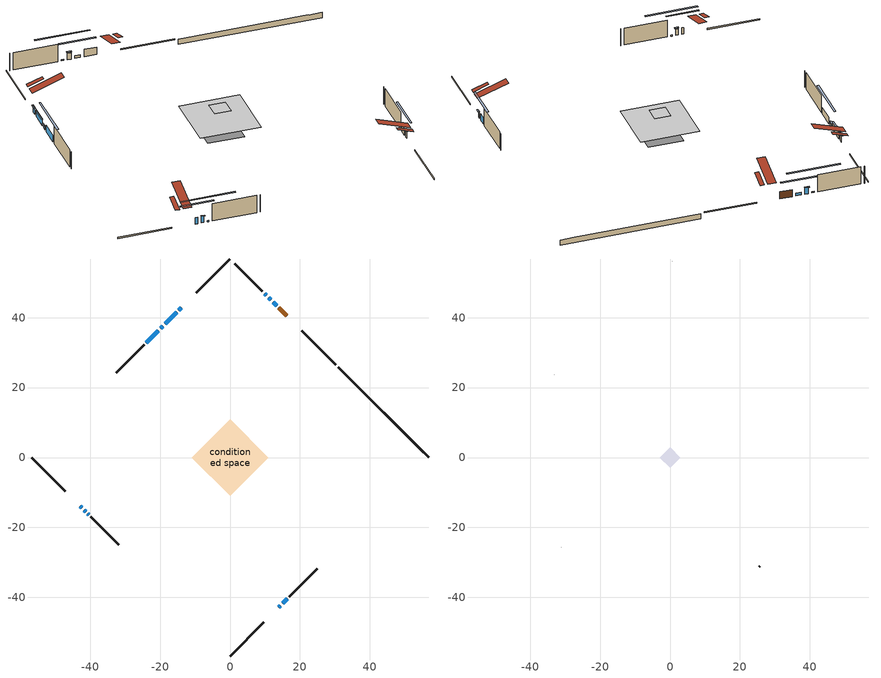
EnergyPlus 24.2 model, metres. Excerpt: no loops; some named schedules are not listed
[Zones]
conditioned space
 floor adiabatic (AdiabaticFloorConstruction): -10.9,0 0,10.9 10.9,0 0,-10.9 z2.74
 floor foundation (Slab1 construction): -6.47,0.15 -0.15,6.47 6.47,-0.15 0.15,-6.47 z-1.22
 wall outside (RimJoist1 construction): 0,-56.77 9.7,-47.07 / -56.77,0 -47.07,-9.7 / 0,56.77 -9.7,47.07 / 30.25,26.53 20.55,36.23 z0.3:0.6
 wall outside (AdiabaticWallConstruction 1): 16.29,40.49 14,42.78 z0.3:2.33
 wall outside (AdiabaticWallConstruction): 13.34,43.43 12.33,44.45 z0.3:1; -42.82,-13.96 -42.38,-14.39 / 11.67,45.1 11.03,45.75 / -13.96,42.82 -14.64,42.13 / -15.3,41.48 -18.53,38.24 / 13.96,-42.82 14.39,-42.38 / -41.73,-15.05 -41.3,-15.48 / -20.49,36.28 -23.9,32.88 / 15.05,-41.73 16.34,-40.43 z0.3:2.13; -19.19,37.59 -19.83,36.94 z0.3:1.22; 10.37,46.4 9.92,46.86 / -40.64,-16.13 -40.41,-16.36 z0.3:0.62
 wall outside (Wall1 construction): 17,-39.78 24.92,-31.85 / -39.76,-17.02 -31.83,-24.94 / -24.55,32.22 -32.48,24.3 / 9.26,47.51 1.34,55.44 z0.3:5.18
 wall foundation (FoundationWall1 construction): 30.9,25.87,-1.22 30.9,25.87,0.3 54.19,2.59,0.3 54.19,2.59,0.22 56.77,0,0.22 56.77,0,-1.22
 window (WindowConstruction): 13.34,43.43 12.33,44.44 z0.3:1
 window (WindowConstruction 3): -42.82,-13.96 -42.38,-14.39 z0.3:2.13
 window (WindowConstruction 4): 11.67,45.1 11.03,45.75 z0.3:2.13
 window (WindowConstruction 5): -13.96,42.82 -14.64,42.13 z0.3:2.13
 window (WindowConstruction 6): -15.3,41.48 -18.53,38.24 z0.3:2.13
 window (WindowConstruction 7): -19.19,37.59 -19.83,36.94 z0.3:1.21
 window (WindowConstruction 8): 13.96,-42.82 14.39,-42.38 z0.3:2.13
 window (WindowConstruction 9): -41.73,-15.05 -41.3,-15.48 z0.3:2.13
 window (WindowConstruction 10): 10.37,46.41 9.92,46.86 z0.3:0.61
 window (WindowConstruction 11): -40.64,-16.13 -40.41,-16.36 z0.3:0.61
 window (WindowConstruction 1): -20.49,36.28 -23.9,32.88 z0.3:2.13
 window (WindowConstruction 2): 15.05,-41.73 16.34,-40.43 z0.3:2.13
 door (Door): 16.29,40.49 14,42.78 z0.3:2.33
 ceiling adiabatic (AdiabaticFloorConstruction): 0,-10.9 10.9,0 0,10.9 -10.9,0 z2.74
 roof outside (Roof2 construction): 13.3,-43.47,5.18 7.51,-37.68,7.91 5.99,-39.21,7.91 11.78,-45,5.18; -43.47,-13.3,5.18 -37.68,-7.51,7.91 -39.21,-5.99,7.91 -45,-11.78,5.18; -13.3,43.47,5.18 -7.51,37.68,7.91 -5.99,39.21,7.91 -11.78,45,5.18; 16.95,39.83,5.18 11.16,34.04,7.91 12.68,32.51,7.91 18.47,38.3,5.18
attic - vented
 floor to conditioned space (Floor1 construction Reversed): -2.97,0 0,2.97 2.97,0 0,-2.97 z5.18
 wall outside (Wall4 construction): 25.58,-31.2 25.6,-31.17 / -31.17,-25.6 -31.15,-25.62 / -33.13,23.64 -33.16,23.62 / 0.68,56.1 0.66,56.12 z0.3:5.18
 roof outside (Roof1 construction): 11.12,-45.66,5.18 8.23,-42.76,6.54 7.46,-43.52,6.54 10.36,-46.42,5.18; -45.66,-11.12,5.18 -42.76,-8.23,6.54 -43.52,-7.46,6.54 -46.42,-10.36,5.18; -11.12,45.66,5.18 -8.23,42.76,6.54 -7.46,43.52,6.54 -10.36,46.42,5.18; 19.13,37.65,5.18 16.23,34.75,6.54 17,33.99,6.54 19.89,36.88,5.18
shading: 9.49,47.28 16.18,40.6 16.47,40.89 9.78,47.57 z5.01; -39.55,-17.23 -45.65,-11.12 -45.94,-11.41 -39.84,-17.52 z6.14; 10.88,45.89 11.82,44.96 12.11,45.25 11.18,46.18 z2.33; -14.78,41.99 -13.82,42.96 -14.11,43.25 -15.07,42.28 z2.33; -18.67,38.1 -15.15,41.62 -15.45,41.91 -18.96,38.39 z2.33; -19.98,36.8 -19.04,37.73 -19.34,38.02 -20.27,37.09 z1.42; 14.53,-42.24 13.82,-42.96 14.11,-43.25 14.82,-42.53 z2.33; -41.15,-15.62 -41.87,-14.9 -42.16,-15.2 -41.45,-15.91 z2.33; 5.14,51.63 15.14,41.63 15.43,41.92 5.43,51.92 z7.37; -35.64,-21.13 -45.41,-11.36 -45.7,-11.65 -35.93,-21.43 z7.37; -26.73,30.04 -17.65,39.12 -17.94,39.41 -27.02,30.33 z6.14; 19.18,-37.6 12.21,-44.56 12.5,-44.86 19.47,-37.89 z6.14
[Building]
Building 1: Terrain=Suburbs
[Site:Location]
Brandon AP_MB: Latitude {deg}=49.91; Longitude {deg}=-99.95; Time Zone {hr}=-6; Elevation {m}=409; Keep Site Location Information=Yes
[Site:GroundTemperature:Shallow]
-3.6548, -6.30175, -6.51373, -5.25761, -0.215017, 4.80409, 9.15538, 11.9118, 12.146, 9.9041, 5.66376, 0.798623
[Site:WaterMainsTemperature]
Calculation Method=Schedule; Temperature Schedule=mains temperature schedule
[Material] Roughness=Rough; Thermal Absorptance=0.9
Name | Thickness {m} | Conductivity {W/m-K} | Density {kg/m3} | Specific Heat {J/kg-K} | Solar Absorptance | Visible Absorptance
asphalt or fiberglass shingles | 0.00635 | 0.162714 | 1121.4 | 1465.45 | 0.84 | 0.84
ceiling loosefill ins | 0.338667 | 0.0480833 | 16.02 | 1046.75 | 0.7 | 0.7
ceiling stud and cavity | 0.1397 | 0.105082 | 65.682 | 1177.47 | 0.7 | 0.7
concrete 4.0 in. | 0.1016 | 1.803125 | 2242.8 | 837.4 | 0.7 | 0.7
concrete 8.0 in. | 0.2032 | 1.803125 | 2242.8 | 837.4 | 0.7 | 0.7
door material | 0.04445 | 0.053851 | 512.64 | 1214.23 | 0.7 | 0.7
exterior vertical ins | 0.099569 | 0.029427 | 32.04 | 1214.23 | 0.7 | 0.7
floor covering | 0.0127 | 0.0433444 | 54.468 | 1339.84 | 0.6 | 0.6
floor rigid ins; wall rigid ins 1 | 0.512978 | 0.029427 | 32.04 | 1214.23 | 0.7 | 0.7
floor stud and cavity | 0.1397 | 1.75129 | 37.0049 | 1207.88 | 0.7 | 0.7
furniture material conditioned space 1 | 0.1524 | 0.115458 | 640.8 | 1214.23 | 0.6 | 0.6
gypsum board | 0.0127 | 0.160291 | 801 | 837.4 | 0.6 | 0.6
gypsum board 1 | 0.0127 | 0.160291 | 801 | 837.4 | 0.7 | 0.7
osb sheathing 0.5 in. | 0.0127 | 0.115458 | 512.64 | 1214.23 | 0.7 | 0.7
osb sheathing 0.75 in. | 0.01905 | 0.115458 | 512.64 | 1214.23 | 0.7 | 0.7
osb sheathing 2.0 in. | 0.0508 | 0.115458 | 512.64 | 1214.23 | 0.7 | 0.7
rim joist rigid ins | 0.051816 | 0.029427 | 32.04 | 1214.23 | 0.7 | 0.7
rim joist stud and cavity | 0.0508 | 0.0282406 | 125.044 | 1163.47 | 0.6 | 0.6
roof rigid ins; wall rigid ins | 0.103632 | 0.029427 | 32.04 | 1214.23 | 0.7 | 0.7
roof stud and cavity | 0.2032 | 0.0404375 | 78.34581 | 1123.46 | 0.7 | 0.7
wall stud and cavity | 0.1397 | 0.483795 | 139.0536 | 1170.24 | 0.7 | 0.7
wall stud and cavity 1 | 0.0889 | 6.1454 | 50.32683 | 1063.81 | 0.6 | 0.6
wall stud and cavity 2 | 0.0889 | 0.380278 | 52.3479 | 1209.89 | 0.7 | 0.7
wall stud and cavity 3 | 0.0889 | 0.391764 | 83.0341 | 1211.67 | 0.7 | 0.7
wood siding | 0.0254 | 0.102417 | 544.68 | 1172.36 | 0.4 | 0.4
wood siding 1 | 0.00254 | 0.102417 | 544.68 | 1172.36 | 0.4 | 0.4
wood siding 2; wood siding 3; wood siding 4 | 0.0254 | 0.102417 | 544.68 | 1172.36 | 0.7 | 0.7
[WindowMaterial:SimpleGlazingSystem]
Name | U-Factor {W/m2-K} | Solar Heat Gain Coefficient
WindowMaterial | 1.93052 | 0.51
WindowMaterial 1 | 1.7017 | 0.56
WindowMaterial 2 | 1.71305 | 0.56
WindowMaterial 3 | 1.82945 | 0.54
WindowMaterial 4 | 1.81526 | 0.54
WindowMaterial 5 | 3.068959 | 0.43
[Construction]
AdiabaticFloorConstruction: floor stud and cavity, floor rigid ins, osb sheathing 0.75 in., floor covering
AdiabaticWallConstruction: wood siding 3, wall rigid ins 1, wall stud and cavity 2, gypsum board
AdiabaticWallConstruction 1: wood siding 4, wall rigid ins 1, wall stud and cavity 2, gypsum board
Door: door material
Floor1 construction Reversed: gypsum board, ceiling stud and cavity, ceiling loosefill ins
FoundationWall1 construction: concrete 8.0 in., gypsum board 1
furniture construction conditioned space 1: furniture material conditioned space 1
PartitionWallConstruction: gypsum board, wall stud and cavity 3, gypsum board
RimJoist1 construction: wood siding 2, rim joist rigid ins, osb sheathing 2.0 in., rim joist stud and cavity
Roof1 construction: asphalt or fiberglass shingles
Roof2 construction: asphalt or fiberglass shingles, roof rigid ins, osb sheathing 0.75 in., roof stud and cavity, gypsum board
Slab1 construction: concrete 4.0 in.
Wall1 construction: wood siding, wall rigid ins, osb sheathing 0.5 in., wall stud and cavity, gypsum board
Wall4 construction: wood siding 1, wall stud and cavity 1
WindowConstruction: WindowMaterial
WindowConstruction 1; WindowConstruction 5: WindowMaterial 1
WindowConstruction 10; WindowConstruction 11: WindowMaterial 5
WindowConstruction 2; WindowConstruction 4; WindowConstruction 6: WindowMaterial 2
WindowConstruction 3; WindowConstruction 8; WindowConstruction 9: WindowMaterial 3
WindowConstruction 7: WindowMaterial 4
[Zone] Multiplier=1; Part of Total Floor Area=Yes
Name | Volume {m3}
attic - vented | 3.91142
conditioned space | 802.8
[Space]
Name | Zone | Volume {m3}
attic - vented 1 | attic - vented | 3.91142
conditioned space 1 | conditioned space | 802.8
[ZoneInfiltration:EffectiveLeakageArea]
infil attic - vented 1: Zone or Space=attic - vented 1; Schedule=Always On Discrete; Effective Air Leakage Area {cm2}=596.958; Stack Coefficient=0.000434; Wind Coefficient=1.40755e-05
[ZoneMixing]
whole house fan mix: Zone or Space=attic - vented; Schedule=Always On Continuous; Design Flow Rate Calculation Method=Flow/Zone; Design Flow Rate {m3/s}=0; Source Zone or Space=conditioned space
[SurfaceProperty:ExposedFoundationPerimeter]
Slab1: Exposed Perimeter Calculation Method=TotalExposedPerimeter; Total Exposed Perimeter {m}=36.5854
[InternalMass] Zone or ZoneList=conditioned space; Space or SpaceList=conditioned space 1
Name | Construction | Surface Area {m2}
furniture mass conditioned space 1 | furniture construction conditioned space 1 | 128.444
partition wall mass | PartitionWallConstruction | 321.11
[Lights]
interior lighting: Zone or ZoneList or Space or SpaceList=conditioned space 1; Schedule=interior lighting schedule; Design Level Calculation Method=LightingLevel; Lighting Level {W}=343.2; Return Air Fraction=0; Fraction Radiant=0.6; Fraction Visible=0.2; Fraction Replaceable=1
[People]
occupants: Zone or ZoneList or Space or SpaceList=conditioned space 1; Number of People Schedule=occupants schedule; Number of People Calculation Method=People; Number of People=3; Fraction Radiant=0.314171; Sensible Heat Fraction=0.56303; Activity Level Schedule=occupants activity schedule; Carbon Dioxide Generation Rate {m3/s-W}=0; Enable ASHRAE 55 Comfort Warnings=No; Mean Radiant Temperature Calculation Type=EnclosureAveraged
[ElectricEquipment] Zone or ZoneList or Space or SpaceList=conditioned space 1; Design Level Calculation Method=EquipmentLevel
Name | Schedule | Design Level {W} | Fraction Latent | Fraction Radiant | Fraction Lost
clothes dryer | clothes dryer schedule | 140.772 | 0.015 | 0.081 | 0.85
clothes washer | clothes washer schedule | 32.1985 | 0.03 | 0.162 | 0.7
cooking range | cooking range schedule | 215.147 | 0.08 | 0.432 | 0.2
dishwasher | dishwasher schedule | 66.8632 | 0.3 | 0.18 | 0.4
fridge | fridge schedule | 72.9452 | 0 | 0.6 | 0
mech vent house fan | mech vent house fan schedule | 125 | 0 | 0 | 0.5
mech vent house fan cfis | mech vent house fan cfis schedule | 0 | 0 | 0 | 0
misc plug loads | misc plug loads schedule | 494.7 | 0.045 | 0.513 | 0.1
whole house fan | Always On Discrete | 0 | 0 | 0 | 1
[OtherEquipment] Zone or ZoneList or Space or SpaceList=conditioned space 1; Design Level Calculation Method=EquipmentLevel
Name | Fuel Type | Schedule | Design Level {W} | Fraction Latent | Fraction Radiant | Fraction Lost
clothes dryer 1 | Electricity | clothes dryer schedule | 0 | 0.015 | 0.081 | 0.85
cooking range 1 | Electricity | cooking range schedule | 0 | 0.08 | 0.432 | 0.2
general water use latent | None | general water use schedule | 62.594 | 1 | 0 | 0
general water use sensible | None | general water use schedule | -61.6891 | 0 | 0.6 | 0
mech vent house fan latent load | None | Always On Discrete | 0 | 1 | 0 | 0
mech vent house fan sensible load | None | Always On Discrete | 0 | 0 | 0 | 0
water heater energy adjustment1 | Electricity | Always On Discrete | 0.01 | 0 | 0 | 1
[ZoneInfiltration:DesignFlowRate] Zone or ZoneList or Space or SpaceList=conditioned space 1; Schedule=Always On Discrete; Design Flow Rate Calculation Method=Flow/Zone; Design Flow Rate {m3/s}=0
infil flow; natural vent flow; whole house fan flow
[Foundation:Kiva]
Foundation Kiva 1: Initial Indoor Air Temperature {C}=21; Wall Height Above Grade {m}=0.300015; Wall Depth Below Slab {m}=0.2032; Custom Block Material Name 1=exterior vertical ins; Custom Block Depth 1 {m}=1.52001; Custom Block X Position 1 {m}=0.2159; Custom Block Z Position 1 {m}=0
[Foundation:Kiva:Settings]
Soil Conductivity {W/m-K}=0.849921; Soil Density {kg/m3}=1842.3; Soil Specific Heat {J/kg-K}=418.7; Ground Solar Absorptivity=0.9; Ground Thermal Absorptivity=0.9; Ground Surface Roughness {m}=0.03; Far-Field Width {m}=40; Deep-Ground Boundary Condition=ZeroFlux; Deep-Ground Depth {m}=40; Minimum Cell Dimension {m}=0.2; Maximum Cell Growth Coefficient=3; Simulation Timestep=Timestep
[Exterior:Lights]
exterior lighting: Schedule=exterior lighting schedule; Design Level {W}=75.6
[Schedule:Constant]
Name | Hourly Value
Always On Continuous; mech vent house fan schedule; mech vent house fan cfis schedule; Always On Discrete | 1
occupants activity schedule | 117.228
fridge schedule | 0
[Schedule:Week:Daily]
interior lighting schedule Week Rule - Jan1-Jan27: interior lighting schedule day, interior lighting schedule day, interior lighting schedule day, interior lighting schedule day, interior lighting schedule day, interior lighting schedule day, interior lighting schedule day, interior lighting schedule default day, interior lighting schedule default day, interior lighting schedule default day, interior lighting schedule default day, interior lighting schedule default day
interior lighting schedule Week Rule - Jan28-Feb3: interior lighting schedule day, interior lighting schedule day, interior lighting schedule day, interior lighting schedule day, interior lighting schedule day 1, interior lighting schedule day 1, interior lighting schedule day 1, interior lighting schedule default day, interior lighting schedule default day, interior lighting schedule default day, interior lighting schedule default day, interior lighting schedule default day
interior lighting schedule Week Rule - Feb4-Feb24: interior lighting schedule day 1, interior lighting schedule day 1, interior lighting schedule day 1, interior lighting schedule day 1, interior lighting schedule day 1, interior lighting schedule day 1, interior lighting schedule day 1, interior lighting schedule default day, interior lighting schedule default day, interior lighting schedule default day, interior lighting schedule default day, interior lighting schedule default day
interior lighting schedule Week Rule - Feb25-Mar3: interior lighting schedule day 1, interior lighting schedule day 1, interior lighting schedule day 1, interior lighting schedule day 1, interior lighting schedule day 2, interior lighting schedule day 2, interior lighting schedule day 2, interior lighting schedule default day, interior lighting schedule default day, interior lighting schedule default day, interior lighting schedule default day, interior lighting schedule default day
interior lighting schedule Week Rule - Mar4-Mar31: interior lighting schedule day 2, interior lighting schedule day 2, interior lighting schedule day 2, interior lighting schedule day 2, interior lighting schedule day 2, interior lighting schedule day 2, interior lighting schedule day 2, interior lighting schedule default day, interior lighting schedule default day, interior lighting schedule default day, interior lighting schedule default day, interior lighting schedule default day
interior lighting schedule Week Rule - Apr1-Apr28: interior lighting schedule day 3, interior lighting schedule day 3, interior lighting schedule day 3, interior lighting schedule day 3, interior lighting schedule day 3, interior lighting schedule day 3, interior lighting schedule day 3, interior lighting schedule default day, interior lighting schedule default day, interior lighting schedule default day, interior lighting schedule default day, interior lighting schedule default day
interior lighting schedule Week Rule - Apr29-May5: interior lighting schedule day 3, interior lighting schedule day 3, interior lighting schedule day 4, interior lighting schedule day 4, interior lighting schedule day 4, interior lighting schedule day 4, interior lighting schedule day 4, interior lighting schedule default day, interior lighting schedule default day, interior lighting schedule default day, interior lighting schedule default day, interior lighting schedule default day
interior lighting schedule Week Rule - May6-May26: interior lighting schedule day 4, interior lighting schedule day 4, interior lighting schedule day 4, interior lighting schedule day 4, interior lighting schedule day 4, interior lighting schedule day 4, interior lighting schedule day 4, interior lighting schedule default day, interior lighting schedule default day, interior lighting schedule default day, interior lighting schedule default day, interior lighting schedule default day
interior lighting schedule Week Rule - May27-Jun2: interior lighting schedule day 4, interior lighting schedule day 4, interior lighting schedule day 4, interior lighting schedule day 4, interior lighting schedule day 4, interior lighting schedule day 5, interior lighting schedule day 5, interior lighting schedule default day, interior lighting schedule default day, interior lighting schedule default day, interior lighting schedule default day, interior lighting schedule default day
interior lighting schedule Week Rule - Jun3-Jun30: interior lighting schedule day 5, interior lighting schedule day 5, interior lighting schedule day 5, interior lighting schedule day 5, interior lighting schedule day 5, interior lighting schedule day 5, interior lighting schedule day 5, interior lighting schedule default day, interior lighting schedule default day, interior lighting schedule default day, interior lighting schedule default day, interior lighting schedule default day
interior lighting schedule Week Rule - Jul1-Jul28: interior lighting schedule day 6, interior lighting schedule day 6, interior lighting schedule day 6, interior lighting schedule day 6, interior lighting schedule day 6, interior lighting schedule day 6, interior lighting schedule day 6, interior lighting schedule default day, interior lighting schedule default day, interior lighting schedule default day, interior lighting schedule default day, interior lighting schedule default day
interior lighting schedule Week Rule - Jul29-Aug4: interior lighting schedule day 6, interior lighting schedule day 6, interior lighting schedule day 6, interior lighting schedule day 7, interior lighting schedule day 7, interior lighting schedule day 7, interior lighting schedule day 7, interior lighting schedule default day, interior lighting schedule default day, interior lighting schedule default day, interior lighting schedule default day, interior lighting schedule default day
interior lighting schedule Week Rule - Aug5-Aug25: interior lighting schedule day 7, interior lighting schedule day 7, interior lighting schedule day 7, interior lighting schedule day 7, interior lighting schedule day 7, interior lighting schedule day 7, interior lighting schedule day 7, interior lighting schedule default day, interior lighting schedule default day, interior lighting schedule default day, interior lighting schedule default day, interior lighting schedule default day
interior lighting schedule Week Rule - Aug26-Sep1: interior lighting schedule day 7, interior lighting schedule day 7, interior lighting schedule day 7, interior lighting schedule day 7, interior lighting schedule day 7, interior lighting schedule day 7, interior lighting schedule day 8, interior lighting schedule default day, interior lighting schedule default day, interior lighting schedule default day, interior lighting schedule default day, interior lighting schedule default day
interior lighting schedule Week Rule - Sep2-Sep29: interior lighting schedule day 8, interior lighting schedule day 8, interior lighting schedule day 8, interior lighting schedule day 8, interior lighting schedule day 8, interior lighting schedule day 8, interior lighting schedule day 8, interior lighting schedule default day, interior lighting schedule default day, interior lighting schedule default day, interior lighting schedule default day, interior lighting schedule default day
interior lighting schedule Week Rule - Sep30-Oct6: interior lighting schedule day 8, interior lighting schedule day 9, interior lighting schedule day 9, interior lighting schedule day 9, interior lighting schedule day 9, interior lighting schedule day 9, interior lighting schedule day 9, interior lighting schedule default day, interior lighting schedule default day, interior lighting schedule default day, interior lighting schedule default day, interior lighting schedule default day
interior lighting schedule Week Rule - Oct7-Oct27: interior lighting schedule day 9, interior lighting schedule day 9, interior lighting schedule day 9, interior lighting schedule day 9, interior lighting schedule day 9, interior lighting schedule day 9, interior lighting schedule day 9, interior lighting schedule default day, interior lighting schedule default day, interior lighting schedule default day, interior lighting schedule default day, interior lighting schedule default day
interior lighting schedule Week Rule - Oct28-Nov3: interior lighting schedule day 9, interior lighting schedule day 9, interior lighting schedule day 9, interior lighting schedule day 9, interior lighting schedule day 10, interior lighting schedule day 10, interior lighting schedule day 10, interior lighting schedule default day, interior lighting schedule default day, interior lighting schedule default day, interior lighting schedule default day, interior lighting schedule default day
interior lighting schedule Week Rule - Nov4-Nov24: interior lighting schedule day 10, interior lighting schedule day 10, interior lighting schedule day 10, interior lighting schedule day 10, interior lighting schedule day 10, interior lighting schedule day 10, interior lighting schedule day 10, interior lighting schedule default day, interior lighting schedule default day, interior lighting schedule default day, interior lighting schedule default day, interior lighting schedule default day
interior lighting schedule Week Rule - Nov25-Dec1: interior lighting schedule day 10, interior lighting schedule day 10, interior lighting schedule day 10, interior lighting schedule day 10, interior lighting schedule day 10, interior lighting schedule day 10, interior lighting schedule day 11, interior lighting schedule default day, interior lighting schedule default day, interior lighting schedule default day, interior lighting schedule default day, interior lighting schedule default day
interior lighting schedule Week Rule - Dec2-Dec31: interior lighting schedule day 11, interior lighting schedule day 11, interior lighting schedule day 11, interior lighting schedule day 11, interior lighting schedule day 11, interior lighting schedule day 11, interior lighting schedule day 11, interior lighting schedule default day, interior lighting schedule default day, interior lighting schedule default day, interior lighting schedule default day, interior lighting schedule default day
occupants schedule Week Rule - Jan1-Dec31: occupants schedule day, occupants schedule day, occupants schedule day, occupants schedule day, occupants schedule day, occupants schedule day, occupants schedule day, occupants schedule default day, occupants schedule default day, occupants schedule default day, occupants schedule default day, occupants schedule default day
clothes dryer schedule Week Rule - Jan1-Dec31: clothes dryer schedule day, clothes dryer schedule day, clothes dryer schedule day, clothes dryer schedule day, clothes dryer schedule day, clothes dryer schedule day, clothes dryer schedule day, clothes dryer schedule default day, clothes dryer schedule default day, clothes dryer schedule default day, clothes dryer schedule default day, clothes dryer schedule default day
clothes washer schedule Week Rule - Jan1-Dec31: clothes washer schedule day, clothes washer schedule day, clothes washer schedule day, clothes washer schedule day, clothes washer schedule day, clothes washer schedule day, clothes washer schedule day, clothes washer schedule default day, clothes washer schedule default day, clothes washer schedule default day, clothes washer schedule default day, clothes washer schedule default day
cooking range schedule Week Rule - Jan1-Dec31: cooking range schedule day, cooking range schedule day, cooking range schedule day, cooking range schedule day, cooking range schedule day, cooking range schedule day, cooking range schedule day, cooking range schedule default day, cooking range schedule default day, cooking range schedule default day, cooking range schedule default day, cooking range schedule default day
dishwasher schedule Week Rule - Jan1-Dec31: dishwasher schedule day, dishwasher schedule day, dishwasher schedule day, dishwasher schedule day, dishwasher schedule day, dishwasher schedule day, dishwasher schedule day, dishwasher schedule default day, dishwasher schedule default day, dishwasher schedule default day, dishwasher schedule default day, dishwasher schedule default day
misc plug loads schedule Week Rule - Jan1-Dec31: misc plug loads schedule day, misc plug loads schedule day, misc plug loads schedule day, misc plug loads schedule day, misc plug loads schedule day, misc plug loads schedule day, misc plug loads schedule day, misc plug loads schedule default day, misc plug loads schedule default day, misc plug loads schedule default day, misc plug loads schedule default day, misc plug loads schedule default day
general water use schedule Week Rule - Jan1-Dec31: general water use schedule day, general water use schedule day, general water use schedule day, general water use schedule day, general water use schedule day, general water use schedule day, general water use schedule day, general water use schedule default day, general water use schedule default day, general water use schedule default day, general water use schedule default day, general water use schedule default day
exterior lighting schedule Week Rule - Jan1-Jan27: exterior lighting schedule day, exterior lighting schedule day, exterior lighting schedule day, exterior lighting schedule day, exterior lighting schedule day, exterior lighting schedule day, exterior lighting schedule day, exterior lighting schedule default day, exterior lighting schedule default day, exterior lighting schedule default day, exterior lighting schedule default day, exterior lighting schedule default day
exterior lighting schedule Week Rule - Jan28-Feb3: exterior lighting schedule day, exterior lighting schedule day, exterior lighting schedule day, exterior lighting schedule day, exterior lighting schedule day 1, exterior lighting schedule day 1, exterior lighting schedule day 1, exterior lighting schedule default day, exterior lighting schedule default day, exterior lighting schedule default day, exterior lighting schedule default day, exterior lighting schedule default day
exterior lighting schedule Week Rule - Feb4-Feb24: exterior lighting schedule day 1, exterior lighting schedule day 1, exterior lighting schedule day 1, exterior lighting schedule day 1, exterior lighting schedule day 1, exterior lighting schedule day 1, exterior lighting schedule day 1, exterior lighting schedule default day, exterior lighting schedule default day, exterior lighting schedule default day, exterior lighting schedule default day, exterior lighting schedule default day
exterior lighting schedule Week Rule - Feb25-Mar3: exterior lighting schedule day 1, exterior lighting schedule day 1, exterior lighting schedule day 1, exterior lighting schedule day 1, exterior lighting schedule day 2, exterior lighting schedule day 2, exterior lighting schedule day 2, exterior lighting schedule default day, exterior lighting schedule default day, exterior lighting schedule default day, exterior lighting schedule default day, exterior lighting schedule default day
exterior lighting schedule Week Rule - Mar4-Mar31: exterior lighting schedule day 2, exterior lighting schedule day 2, exterior lighting schedule day 2, exterior lighting schedule day 2, exterior lighting schedule day 2, exterior lighting schedule day 2, exterior lighting schedule day 2, exterior lighting schedule default day, exterior lighting schedule default day, exterior lighting schedule default day, exterior lighting schedule default day, exterior lighting schedule default day
exterior lighting schedule Week Rule - Apr1-Apr28: exterior lighting schedule day 3, exterior lighting schedule day 3, exterior lighting schedule day 3, exterior lighting schedule day 3, exterior lighting schedule day 3, exterior lighting schedule day 3, exterior lighting schedule day 3, exterior lighting schedule default day, exterior lighting schedule default day, exterior lighting schedule default day, exterior lighting schedule default day, exterior lighting schedule default day
exterior lighting schedule Week Rule - Apr29-May5: exterior lighting schedule day 3, exterior lighting schedule day 3, exterior lighting schedule day 4, exterior lighting schedule day 4, exterior lighting schedule day 4, exterior lighting schedule day 4, exterior lighting schedule day 4, exterior lighting schedule default day, exterior lighting schedule default day, exterior lighting schedule default day, exterior lighting schedule default day, exterior lighting schedule default day
exterior lighting schedule Week Rule - May6-May26: exterior lighting schedule day 4, exterior lighting schedule day 4, exterior lighting schedule day 4, exterior lighting schedule day 4, exterior lighting schedule day 4, exterior lighting schedule day 4, exterior lighting schedule day 4, exterior lighting schedule default day, exterior lighting schedule default day, exterior lighting schedule default day, exterior lighting schedule default day, exterior lighting schedule default day
exterior lighting schedule Week Rule - May27-Jun2: exterior lighting schedule day 4, exterior lighting schedule day 4, exterior lighting schedule day 4, exterior lighting schedule day 4, exterior lighting schedule day 4, exterior lighting schedule day 5, exterior lighting schedule day 5, exterior lighting schedule default day, exterior lighting schedule default day, exterior lighting schedule default day, exterior lighting schedule default day, exterior lighting schedule default day
exterior lighting schedule Week Rule - Jun3-Jun30: exterior lighting schedule day 5, exterior lighting schedule day 5, exterior lighting schedule day 5, exterior lighting schedule day 5, exterior lighting schedule day 5, exterior lighting schedule day 5, exterior lighting schedule day 5, exterior lighting schedule default day, exterior lighting schedule default day, exterior lighting schedule default day, exterior lighting schedule default day, exterior lighting schedule default day
exterior lighting schedule Week Rule - Jul1-Jul28: exterior lighting schedule day 6, exterior lighting schedule day 6, exterior lighting schedule day 6, exterior lighting schedule day 6, exterior lighting schedule day 6, exterior lighting schedule day 6, exterior lighting schedule day 6, exterior lighting schedule default day, exterior lighting schedule default day, exterior lighting schedule default day, exterior lighting schedule default day, exterior lighting schedule default day
exterior lighting schedule Week Rule - Jul29-Aug4: exterior lighting schedule day 6, exterior lighting schedule day 6, exterior lighting schedule day 6, exterior lighting schedule day 7, exterior lighting schedule day 7, exterior lighting schedule day 7, exterior lighting schedule day 7, exterior lighting schedule default day, exterior lighting schedule default day, exterior lighting schedule default day, exterior lighting schedule default day, exterior lighting schedule default day
exterior lighting schedule Week Rule - Aug5-Aug25: exterior lighting schedule day 7, exterior lighting schedule day 7, exterior lighting schedule day 7, exterior lighting schedule day 7, exterior lighting schedule day 7, exterior lighting schedule day 7, exterior lighting schedule day 7, exterior lighting schedule default day, exterior lighting schedule default day, exterior lighting schedule default day, exterior lighting schedule default day, exterior lighting schedule default day
exterior lighting schedule Week Rule - Aug26-Sep1: exterior lighting schedule day 7, exterior lighting schedule day 7, exterior lighting schedule day 7, exterior lighting schedule day 7, exterior lighting schedule day 7, exterior lighting schedule day 7, exterior lighting schedule day 8, exterior lighting schedule default day, exterior lighting schedule default day, exterior lighting schedule default day, exterior lighting schedule default day, exterior lighting schedule default day
exterior lighting schedule Week Rule - Sep2-Sep29: exterior lighting schedule day 8, exterior lighting schedule day 8, exterior lighting schedule day 8, exterior lighting schedule day 8, exterior lighting schedule day 8, exterior lighting schedule day 8, exterior lighting schedule day 8, exterior lighting schedule default day, exterior lighting schedule default day, exterior lighting schedule default day, exterior lighting schedule default day, exterior lighting schedule default day
exterior lighting schedule Week Rule - Sep30-Oct6: exterior lighting schedule day 8, exterior lighting schedule day 9, exterior lighting schedule day 9, exterior lighting schedule day 9, exterior lighting schedule day 9, exterior lighting schedule day 9, exterior lighting schedule day 9, exterior lighting schedule default day, exterior lighting schedule default day, exterior lighting schedule default day, exterior lighting schedule default day, exterior lighting schedule default day
exterior lighting schedule Week Rule - Oct7-Oct27: exterior lighting schedule day 9, exterior lighting schedule day 9, exterior lighting schedule day 9, exterior lighting schedule day 9, exterior lighting schedule day 9, exterior lighting schedule day 9, exterior lighting schedule day 9, exterior lighting schedule default day, exterior lighting schedule default day, exterior lighting schedule default day, exterior lighting schedule default day, exterior lighting schedule default day
exterior lighting schedule Week Rule - Oct28-Nov3: exterior lighting schedule day 9, exterior lighting schedule day 9, exterior lighting schedule day 9, exterior lighting schedule day 9, exterior lighting schedule day 10, exterior lighting schedule day 10, exterior lighting schedule day 10, exterior lighting schedule default day, exterior lighting schedule default day, exterior lighting schedule default day, exterior lighting schedule default day, exterior lighting schedule default day
exterior lighting schedule Week Rule - Nov4-Nov24: exterior lighting schedule day 10, exterior lighting schedule day 10, exterior lighting schedule day 10, exterior lighting schedule day 10, exterior lighting schedule day 10, exterior lighting schedule day 10, exterior lighting schedule day 10, exterior lighting schedule default day, exterior lighting schedule default day, exterior lighting schedule default day, exterior lighting schedule default day, exterior lighting schedule default day
exterior lighting schedule Week Rule - Nov25-Dec1: exterior lighting schedule day 10, exterior lighting schedule day 10, exterior lighting schedule day 10, exterior lighting schedule day 10, exterior lighting schedule day 10, exterior lighting schedule day 10, exterior lighting schedule day 11, exterior lighting schedule default day, exterior lighting schedule default day, exterior lighting schedule default day, exterior lighting schedule default day, exterior lighting schedule default day
[Schedule:Year]
interior lighting schedule: interior lighting schedule Week Rule - Jan1-Jan27, 1, 1, 1, 27, interior lighting schedule Week Rule - Jan28-Feb3, 1, 28, 2, 3, interior lighting schedule Week Rule - Feb4-Feb24, 2, 4, 2, 24, interior lighting schedule Week Rule - Feb25-Mar3, 2, 25, 3, 3, interior lighting schedule Week Rule - Mar4-Mar31, 3, 4, 3, 31, interior lighting schedule Week Rule - Apr1-Apr28, 4, 1, 4, 28, interior lighting schedule Week Rule - Apr29-May5, 4, 29, 5, 5, interior lighting schedule Week Rule - May6-May26, 5, 6, 5, 26, interior lighting schedule Week Rule - May27-Jun2, 5, 27, 6, 2, interior lighting schedule Week Rule - Jun3-Jun30, 6, 3, 6, 30, interior lighting schedule Week Rule - Jul1-Jul28, 7, 1, 7, 28, interior lighting schedule Week Rule - Jul29-Aug4, 7, 29, 8, 4, interior lighting schedule Week Rule - Aug5-Aug25, 8, 5, 8, 25, interior lighting schedule Week Rule - Aug26-Sep1, 8, 26, 9, 1, interior lighting schedule Week Rule - Sep2-Sep29, 9, 2, 9, 29, interior lighting schedule Week Rule - Sep30-Oct6, 9, 30, 10, 6, interior lighting schedule Week Rule - Oct7-Oct27, 10, 7, 10, 27, interior lighting schedule Week Rule - Oct28-Nov3, 10, 28, 11, 3, interior lighting schedule Week Rule - Nov4-Nov24, 11, 4, 11, 24, interior lighting schedule Week Rule - Nov25-Dec1, 11, 25, 12, 1, interior lighting schedule Week Rule - Dec2-Dec31, 12, 2, 12, 31
occupants schedule: occupants schedule Week Rule - Jan1-Dec31, 1, 1, 12, 31
clothes dryer schedule: clothes dryer schedule Week Rule - Jan1-Dec31, 1, 1, 12, 31
clothes washer schedule: clothes washer schedule Week Rule - Jan1-Dec31, 1, 1, 12, 31
cooking range schedule: cooking range schedule Week Rule - Jan1-Dec31, 1, 1, 12, 31
dishwasher schedule: dishwasher schedule Week Rule - Jan1-Dec31, 1, 1, 12, 31
misc plug loads schedule: misc plug loads schedule Week Rule - Jan1-Dec31, 1, 1, 12, 31
general water use schedule: general water use schedule Week Rule - Jan1-Dec31, 1, 1, 12, 31
exterior lighting schedule: exterior lighting schedule Week Rule - Jan1-Jan27, 1, 1, 1, 27, exterior lighting schedule Week Rule - Jan28-Feb3, 1, 28, 2, 3, exterior lighting schedule Week Rule - Feb4-Feb24, 2, 4, 2, 24, exterior lighting schedule Week Rule - Feb25-Mar3, 2, 25, 3, 3, exterior lighting schedule Week Rule - Mar4-Mar31, 3, 4, 3, 31, exterior lighting schedule Week Rule - Apr1-Apr28, 4, 1, 4, 28, exterior lighting schedule Week Rule - Apr29-May5, 4, 29, 5, 5, exterior lighting schedule Week Rule - May6-May26, 5, 6, 5, 26, exterior lighting schedule Week Rule - May27-Jun2, 5, 27, 6, 2, exterior lighting schedule Week Rule - Jun3-Jun30, 6, 3, 6, 30, exterior lighting schedule Week Rule - Jul1-Jul28, 7, 1, 7, 28, exterior lighting schedule Week Rule - Jul29-Aug4, 7, 29, 8, 4, exterior lighting schedule Week Rule - Aug5-Aug25, 8, 5, 8, 25, exterior lighting schedule Week Rule - Aug26-Sep1, 8, 26, 9, 1, exterior lighting schedule Week Rule - Sep2-Sep29, 9, 2, 9, 29, exterior lighting schedule Week Rule - Sep30-Oct6, 9, 30, 10, 6, exterior lighting schedule Week Rule - Oct7-Oct27, 10, 7, 10, 27, exterior lighting schedule Week Rule - Oct28-Nov3, 10, 28, 11, 3, exterior lighting schedule Week Rule - Nov4-Nov24, 11, 4, 11, 24, exterior lighting schedule Week Rule - Nov25-Dec1, 11, 25, 12, 1, exterior lighting schedule Week Rule - Dec2-Dec31, 12, 2, 12, 31
[Schedule:Compact]
mains temperature schedule: Through: 01/01, For: AllDays, Until: 24:00, 2.77222, Through: 01/02, For: AllDays, Until: 24:00, 2.69222, Through: 01/03, For: AllDays, Until: 24:00, 2.61333, Through: 01/04, For: AllDays, Until: 24:00, 2.53556, Through: 01/05, For: AllDays, Until: 24:00, 2.45889, Through: 01/06, For: AllDays, Until: 24:00, 2.38278, Through: 01/07, For: AllDays, Until: 24:00, 2.30778, Through: 01/08, For: AllDays, Until: 24:00, 2.23444, Through: 01/09, For: AllDays, Until: 24:00, 2.16167, Through: 01/10, For: AllDays, Until: 24:00, 2.09, Through: 01/11, For: AllDays, Until: 24:00, 2.02, Through: 01/12, For: AllDays, Until: 24:00, 1.95056, Through: 01/13, For: AllDays, Until: 24:00, 1.88278, Through: 01/14, For: AllDays, Until: 24:00, 1.81611, Through: 01/15, For: AllDays, Until: 24:00, 1.75056, Through: 01/16, For: AllDays, Until: 24:00, 1.68667, Through: 01/17, For: AllDays, Until: 24:00, 1.62333, Through: 01/18, For: AllDays, Until: 24:00, 1.56167, Through: 01/19, For: AllDays, Until: 24:00, 1.50167, Through: 01/20, For: AllDays, Until: 24:00, 1.44278, Through: 01/21, For: AllDays, Until: 24:00, 1.385, Through: 01/22, For: AllDays, Until: 24:00, 1.32833, Through: 01/23, For: AllDays, Until: 24:00, 1.27389, Through: 01/24, For: AllDays, Until: 24:00, 1.22, Through: 01/25, For: AllDays, Until: 24:00, 1.16778, Through: 01/26, For: AllDays, Until: 24:00, 1.11722, Through: 01/27, For: AllDays, Until: 24:00, 1.06833, Through: 01/28, For: AllDays, Until: 24:00, 1.02056, Through: 01/29, For: AllDays, Until: 24:00, 0.973889, Through: 01/30, For: AllDays, Until: 24:00, 0.929444, Through: 01/31, For: AllDays, Until: 24:00, 0.886111, Through: 02/01, For: AllDays, Until: 24:00, 0.843889, Through: 02/02, For: AllDays, Until: 24:00, 0.803889, Through: 02/03, For: AllDays, Until: 24:00, 0.765, Through: 02/04, For: AllDays, Until: 24:00, 0.727778, Through: 02/05, For: AllDays, Until: 24:00, 0.692222, Through: 02/06, For: AllDays, Until: 24:00, 0.658333, Through: 02/07, For: AllDays, Until: 24:00, 0.625556, Through: 02/08, For: AllDays, Until: 24:00, 0.595, Through: 02/09, For: AllDays, Until: 24:00, 0.565556, Through: 02/10, For: AllDays, Until: 24:00, 0.537778, Through: 02/11, For: AllDays, Until: 24:00, 0.511667, Through: 02/12, For: AllDays, Until: 24:00, 0.487222, Through: 02/13, For: AllDays, Until: 24:00, 0.464444, Through: 02/14, For: AllDays, Until: 24:00, 0.443333, Through: 02/15, For: AllDays, Until: 24:00, 0.423889, Through: 02/16, For: AllDays, Until: 24:00, 0.405556, Through: 02/17, For: AllDays, Until: 24:00, 0.389444, Through: 02/18, For: AllDays, Until: 24:00, 0.375, Through: 02/19, For: AllDays, Until: 24:00, 0.362222, Through: 02/20, For: AllDays, Until: 24:00, 0.350556, Through: 02/21, For: AllDays, Until: 24:00, 0.341111, Through: 02/22, For: AllDays, Until: 24:00, 0.333333, Through: 02/23, For: AllDays, Until: 24:00, 0.327222, Through: 02/24, For: AllDays, Until: 24:00, 0.322222, Through: 02/25, For: AllDays, Until: 24:00, 0.319444, Through: 02/26, For: AllDays, Until: 24:00, 0.318333, Through: 02/27, For: AllDays, Until: 24:00, 0.318889, Through: 02/28, For: AllDays, Until: 24:00, 0.321111, Through: 03/01, For: AllDays, Until: 24:00, 0.325, Through: 03/02, For: AllDays, Until: 24:00, 0.330556, Through: 03/03, For: AllDays, Until: 24:00, 0.337778, Through: 03/04, For: AllDays, Until: 24:00, 0.346667, Through: 03/05, For: AllDays, Until: 24:00, 0.356667, Through: 03/06, For: AllDays, Until: 24:00, 0.368889, Through: 03/07, For: AllDays, Until: 24:00, 0.382778, Through: 03/08, For: AllDays, Until: 24:00, 0.398333, Through: 03/09, For: AllDays, Until: 24:00, 0.415556, Through: 03/10, For: AllDays, Until: 24:00, 0.434444, Through: 03/11, For: AllDays, Until: 24:00, 0.455, Through: 03/12, For: AllDays, Until: 24:00, 0.477222, Through: 03/13, For: AllDays, Until: 24:00, 0.501111, Through: 03/14, For: AllDays, Until: 24:00, 0.526111, Through: 03/15, For: AllDays, Until: 24:00, 0.553333, Through: 03/16, For: AllDays, Until: 24:00, 0.582222, Through: 03/17, For: AllDays, Until: 24:00, 0.612222, Through: 03/18, For: AllDays, Until: 24:00, 0.643889, Through: 03/19, For: AllDays, Until: 24:00, 0.677222, Through: 03/20, For: AllDays, Until: 24:00, 0.712222, Through: 03/21, For: AllDays, Until: 24:00, 0.748889, Through: 03/22, For: AllDays, Until: 24:00, 0.786667, Through: 03/23, For: AllDays, Until: 24:00, 0.826667, Through: 03/24, For: AllDays, Until: 24:00, 0.867778, Through: 03/25, For: AllDays, Until: 24:00, 0.910556, Through: 03/26, For: AllDays, Until: 24:00, 0.954444, Through: 03/27, For: AllDays, Until: 24:00, 1, Through: 03/28, For: AllDays, Until: 24:00, 1.04722, Through: 03/29, For: AllDays, Until: 24:00, 1.09611, Through: 03/30, For: AllDays, Until: 24:00, 1.14611, Through: 03/31, For: AllDays, Until: 24:00, 1.19778, Through: 04/01, For: AllDays, Until: 24:00, 1.25056, Through: 04/02, For: AllDays, Until: 24:00, 1.305, Through: 04/03, For: AllDays, Until: 24:00, 1.36056, Through: 04/04, For: AllDays, Until: 24:00, 1.41778, Through: 04/05, For: AllDays, Until: 24:00, 1.47611, Through: 04/06, For: AllDays, Until: 24:00, 1.53556, Through: 04/07, For: AllDays, Until: 24:00, 1.59667, Through: 04/08, For: AllDays, Until: 24:00, 1.65944, Through: 04/09, For: AllDays, Until: 24:00, 1.72278, Through: 04/10, For: AllDays, Until: 24:00, 1.78778, Through: 04/11, For: AllDays, Until: 24:00, 1.85389, Through: 04/12, For: AllDays, Until: 24:00, 1.92167, Through: 04/13, For: AllDays, Until: 24:00, 1.99, Through: 04/14, For: AllDays, Until: 24:00, 2.06, Through: 04/15, For: AllDays, Until: 24:00, 2.13056, Through: 04/16, For: AllDays, Until: 24:00, 2.20278, Through: 04/17, For: AllDays, Until: 24:00, 2.27611, Through: 04/18, For: AllDays, Until: 24:00, 2.35056, Through: 04/19, For: AllDays, Until: 24:00, 2.42611, Through: 04/20, For: AllDays, Until: 24:00, 2.50222, Through: 04/21, For: AllDays, Until: 24:00, 2.58, Through: 04/22, For: AllDays, Until: 24:00, 2.65833, Through: 04/23, For: AllDays, Until: 24:00, 2.73778, Through: 04/24, For: AllDays, Until: 24:00, 2.81833, Through: 04/25, For: AllDays, Until: 24:00, 2.89944, Through: 04/26, For: AllDays, Until: 24:00, 2.98167, Through: 04/27, For: AllDays, Until: 24:00, 3.065, Through: 04/28, For: AllDays, Until: 24:00, 3.14944, Through: 04/29, For: AllDays, Until: 24:00, 3.23389, Through: 04/30, For: AllDays, Until: 24:00, 3.32, Through: 05/01, For: AllDays, Until: 24:00, 3.40611, Through: 05/02, For: AllDays, Until: 24:00, 3.49389, Through: 05/03, For: AllDays, Until: 24:00, 3.58167, Through: 05/04, For: AllDays, Until: 24:00, 3.67056, Through: 05/05, For: AllDays, Until: 24:00, 3.76, Through: 05/06, For: AllDays, Until: 24:00, 3.85, Through: 05/07, For: AllDays, Until: 24:00, 3.94056, Through: 05/08, For: AllDays, Until: 24:00, 4.03222, Through: 05/09, For: AllDays, Until: 24:00, 4.12389, Through: 05/10, For: AllDays, Until: 24:00, 4.21611, Through: 05/11, For: AllDays, Until: 24:00, 4.30944, Through: 05/12, For: AllDays, Until: 24:00, 4.40278, Through: 05/13, For: AllDays, Until: 24:00, 4.49667, Through: 05/14, For: AllDays, Until: 24:00, 4.59111, Through: 05/15, For: AllDays, Until: 24:00, 4.68611, Through: 05/16, For: AllDays, Until: 24:00, 4.78111, Through: 05/17, For: AllDays, Until: 24:00, 4.87667, Through: 05/18, For: AllDays, Until: 24:00, 4.97278, Through: 05/19, For: AllDays, Until: 24:00, 5.06889, Through: 05/20, For: AllDays, Until: 24:00, 5.165, Through: 05/21, For: AllDays, Until: 24:00, 5.26167, Through: 05/22, For: AllDays, Until: 24:00, 5.35889, Through: 05/23, For: AllDays, Until: 24:00, 5.45611, Through: 05/24, For: AllDays, Until: 24:00, 5.55333, Through: 05/25, For: AllDays, Until: 24:00, 5.65056, Through: 05/26, For: AllDays, Until: 24:00, 5.74833, Through: 05/27, For: AllDays, Until: 24:00, 5.84556, Through: 05/28, For: AllDays, Until: 24:00, 5.94333, Through: 05/29, For: AllDays, Until: 24:00, 6.04111, Through: 05/30, For: AllDays, Until: 24:00, 6.13833, Through: 05/31, For: AllDays, Until: 24:00, 6.23611, Through: 06/01, For: AllDays, Until: 24:00, 6.33389, Through: 06/02, For: AllDays, Until: 24:00, 6.43111, Through: 06/03, For: AllDays, Until: 24:00, 6.52833, Through: 06/04, For: AllDays, Until: 24:00, 6.62556, Through: 06/05, For: AllDays, Until: 24:00, 6.72222, Through: 06/06, For: AllDays, Until: 24:00, 6.81889, Through: 06/07, For: AllDays, Until: 24:00, 6.91556, Through: 06/08, For: AllDays, Until: 24:00, 7.01167, Through: 06/09, For: AllDays, Until: 24:00, 7.10778, Through: 06/10, For: AllDays, Until: 24:00, 7.20333, Through: 06/11, For: AllDays, Until: 24:00, 7.29833, Through: 06/12, For: AllDays, Until: 24:00, 7.39333, Through: 06/13, For: AllDays, Until: 24:00, 7.48722, Through: 06/14, For: AllDays, Until: 24:00, 7.58167, Through: 06/15, For: AllDays, Until: 24:00, 7.675, Through: 06/16, For: AllDays, Until: 24:00, 7.76778, Through: 06/17, For: AllDays, Until: 24:00, 7.86056, Through: 06/18, For: AllDays, Until: 24:00, 7.95222, Through: 06/19, For: AllDays, Until: 24:00, 8.04333, Through: 06/20, For: AllDays, Until: 24:00, 8.13444, Through: 06/21, For: AllDays, Until: 24:00, 8.22444, Through: 06/22, For: AllDays, Until: 24:00, 8.31389, Through: 06/23, For: AllDays, Until: 24:00, 8.40222, Through: 06/24, For: AllDays, Until: 24:00, 8.49056, Through: 06/25, For: AllDays, Until: 24:00, 8.57778, Through: 06/26, For: AllDays, Until: 24:00, 8.66444, Through: 06/27, For: AllDays, Until: 24:00, 8.75, Through: 06/28, For: AllDays, Until: 24:00, 8.835, Through: 06/29, For: AllDays, Until: 24:00, 8.91889, Through: 06/30, For: AllDays, Until: 24:00, 9.00222, Through: 07/01, For: AllDays, Until: 24:00, 9.08444, Through: 07/02, For: AllDays, Until: 24:00, 9.16556, Through: 07/03, For: AllDays, Until: 24:00, 9.24611, Through: 07/04, For: AllDays, Until: 24:00, 9.32556, Through: 07/05, For: AllDays, Until: 24:00, 9.40444, Through: 07/06, For: AllDays, Until: 24:00, 9.48167, Through: 07/07, For: AllDays, Until: 24:00, 9.55833, Through: 07/08, For: AllDays, Until: 24:00, 9.63333, Through: 07/09, For: AllDays, Until: 24:00, 9.70778, Through: 07/10, For: AllDays, Until: 24:00, 9.78111, Through: 07/11, For: AllDays, Until: 24:00, 9.85333, Through: 07/12, For: AllDays, Until: 24:00, 9.92389, Through: 07/13, For: AllDays, Until: 24:00, 9.99389, Through: 07/14, For: AllDays, Until: 24:00, 10.0622, Through: 07/15, For: AllDays, Until: 24:00, 10.13, Through: 07/16, For: AllDays, Until: 24:00, 10.1961, Through: 07/17, For: AllDays, Until: 24:00, 10.2611, Through: 07/18, For: AllDays, Until: 24:00, 10.3244, Through: 07/19, For: AllDays, Until: 24:00, 10.3872, Through: 07/20, For: AllDays, Until: 24:00, 10.4478, Through: 07/21, For: AllDays, Until: 24:00, 10.5078, Through: 07/22, For: AllDays, Until: 24:00, 10.5661, Through: 07/23, For: AllDays, Until: 24:00, 10.6233, Through: 07/24, For: AllDays, Until: 24:00, 10.6789, Through: 07/25, For: AllDays, Until: 24:00, 10.7333, Through: 07/26, For: AllDays, Until: 24:00, 10.7861, Through: 07/27, For: AllDays, Until: 24:00, 10.8378, Through: 07/28, For: AllDays, Until: 24:00, 10.8878, Through: 07/29, For: AllDays, Until: 24:00, 10.9361, Through: 07/30, For: AllDays, Until: 24:00, 10.9833, Through: 07/31, For: AllDays, Until: 24:00, 11.0289, Through: 08/01, For: AllDays, Until: 24:00, 11.0733, Through: 08/02, For: AllDays, Until: 24:00, 11.1156, Through: 08/03, For: AllDays, Until: 24:00, 11.1567, Through: 08/04, For: AllDays, Until: 24:00, 11.1967, Through: 08/05, For: AllDays, Until: 24:00, 11.2344, Through: 08/06, For: AllDays, Until: 24:00, 11.2711, Through: 08/07, For: AllDays, Until: 24:00, 11.3061, Through: 08/08, For: AllDays, Until: 24:00, 11.3394, Through: 08/09, For: AllDays, Until: 24:00, 11.3711, Through: 08/10, For: AllDays, Until: 24:00, 11.4017, Through: 08/11, For: AllDays, Until: 24:00, 11.43, Through: 08/12, For: AllDays, Until: 24:00, 11.4572, Through: 08/13, For: AllDays, Until: 24:00, 11.4822, Through: 08/14, For: AllDays, Until: 24:00, 11.5061, Through: 08/15, For: AllDays, Until: 24:00, 11.5283, Through: 08/16, For: AllDays, Until: 24:00, 11.5489, Through: 08/17, For: AllDays, Until: 24:00, 11.5672, Through: 08/18, For: AllDays, Until: 24:00, 11.5844, Through: 08/19, For: AllDays, Until: 24:00, 11.6, Through: 08/20, For: AllDays, Until: 24:00, 11.6139, Through: 08/21, For: AllDays, Until: 24:00, 11.6261, Through: 08/22, For: AllDays, Until: 24:00, 11.6367, Through: 08/23, For: AllDays, Until: 24:00, 11.6456, Through: 08/24, For: AllDays, Until: 24:00, 11.6528, Through: 08/25, For: AllDays, Until: 24:00, 11.6583, Through: 08/26, For: AllDays, Until: 24:00, 11.6622, Through: 08/27, For: AllDays, Until: 24:00, 11.6639, Through: 08/28, For: AllDays, Until: 24:00, 11.6644, Through: 08/29, For: AllDays, Until: 24:00, 11.6633, Through: 08/30, For: AllDays, Until: 24:00, 11.6606, Through: 08/31, For: AllDays, Until: 24:00, 11.6561, Through: 09/01, For: AllDays, Until: 24:00, 11.6494, Through: 09/02, For: AllDays, Until: 24:00, 11.6417, Through: 09/03, For: AllDays, Until: 24:00, 11.6322, Through: 09/04, For: AllDays, Until: 24:00, 11.6206, Through: 09/05, For: AllDays, Until: 24:00, 11.6078, Through: 09/06, For: AllDays, Until: 24:00, 11.5933, Through: 09/07, For: AllDays, Until: 24:00, 11.5772, Through: 09/08, For: AllDays, Until: 24:00, 11.5589, Through: 09/09, For: AllDays, Until: 24:00, 11.5394, Through: 09/10, For: AllDays, Until: 24:00, 11.5183, Through: 09/11, For: AllDays, Until: 24:00, 11.4956, Through: 09/12, For: AllDays, Until: 24:00, 11.4711, Through: 09/13, For: AllDays, Until: 24:00, 11.445, Through: 09/14, For: AllDays, Until: 24:00, 11.4172, Through: 09/15, For: AllDays, Until: 24:00, 11.3878, Through: 09/16, For: AllDays, Until: 24:00, 11.3567, Through: 09/17, For: AllDays, Until: 24:00, 11.3244, Through: 09/18, For: AllDays, Until: 24:00, 11.29, Through: 09/19, For: AllDays, Until: 24:00, 11.2544, Through: 09/20, For: AllDays, Until: 24:00, 11.2172, Through: 09/21, For: AllDays, Until: 24:00, 11.1783, Through: 09/22, For: AllDays, Until: 24:00, 11.1383, Through: 09/23, For: AllDays, Until: 24:00, 11.0967, Through: 09/24, For: AllDays, Until: 24:00, 11.0533, Through: 09/25, For: AllDays, Until: 24:00, 11.0083, Through: 09/26, For: AllDays, Until: 24:00, 10.9622, Through: 09/27, For: AllDays, Until: 24:00, 10.9139, Through: 09/28, For: AllDays, Until: 24:00, 10.865, Through: 09/29, For: AllDays, Until: 24:00, 10.8144, Through: 09/30, For: AllDays, Until: 24:00, 10.7622, Through: 10/01, For: AllDays, Until: 24:00, 10.7083, Through: 10/02, For: AllDays, Until: 24:00, 10.6539, Through: 10/03, For: AllDays, Until: 24:00, 10.5972, Through: 10/04, For: AllDays, Until: 24:00, 10.5394, Through: 10/05, For: AllDays, Until: 24:00, 10.4806, Through: 10/06, For: AllDays, Until: 24:00, 10.42, Through: 10/07, For: AllDays, Until: 24:00, 10.3583, Through: 10/08, For: AllDays, Until: 24:00, 10.2956, Through: 10/09, For: AllDays, Until: 24:00, 10.2311, Through: 10/10, For: AllDays, Until: 24:00, 10.1661, Through: 10/11, For: AllDays, Until: 24:00, 10.0989, Through: 10/12, For: AllDays, Until: 24:00, 10.0311, Through: 10/13, For: AllDays, Until: 24:00, 9.96222, Through: 10/14, For: AllDays, Until: 24:00, 9.89167, Through: 10/15, For: AllDays, Until: 24:00, 9.82056, Through: 10/16, For: AllDays, Until: 24:00, 9.74778, Through: 10/17, For: AllDays, Until: 24:00, 9.67389, Through: 10/18, For: AllDays, Until: 24:00, 9.59889, Through: 10/19, For: AllDays, Until: 24:00, 9.52333, Through: 10/20, For: AllDays, Until: 24:00, 9.44611, Through: 10/21, For: AllDays, Until: 24:00, 9.36833, Through: 10/22, For: AllDays, Until: 24:00, 9.28944, Through: 10/23, For: AllDays, Until: 24:00, 9.20944, Through: 10/24, For: AllDays, Until: 24:00, 9.12889, Through: 10/25, For: AllDays, Until: 24:00, 9.04667, Through: 10/26, For: AllDays, Until: 24:00, 8.96389, Through: 10/27, For: AllDays, Until: 24:00, 8.88056, Through: 10/28, For: AllDays, Until: 24:00, 8.79611, Through: 10/29, For: AllDays, Until: 24:00, 8.71111, Through: 10/30, For: AllDays, Until: 24:00, 8.625, Through: 10/31, For: AllDays, Until: 24:00, 8.53778, Through: 11/01, For: AllDays, Until: 24:00, 8.45056, Through: 11/02, For: AllDays, Until: 24:00, 8.36222, Through: 11/03, For: AllDays, Until: 24:00, 8.27278, Through: 11/04, For: AllDays, Until: 24:00, 8.18333, Through: 11/05, For: AllDays, Until: 24:00, 8.09278, Through: 11/06, For: AllDays, Until: 24:00, 8.00167, Through: 11/07, For: AllDays, Until: 24:00, 7.91, Through: 11/08, For: AllDays, Until: 24:00, 7.81833, Through: 11/09, For: AllDays, Until: 24:00, 7.72556, Through: 11/10, For: AllDays, Until: 24:00, 7.63222, Through: 11/11, For: AllDays, Until: 24:00, 7.53833, Through: 11/12, For: AllDays, Until: 24:00, 7.44444, Through: 11/13, For: AllDays, Until: 24:00, 7.35, Through: 11/14, For: AllDays, Until: 24:00, 7.255, Through: 11/15, For: AllDays, Until: 24:00, 7.15944, Through: 11/16, For: AllDays, Until: 24:00, 7.06389, Through: 11/17, For: AllDays, Until: 24:00, 6.96778, Through: 11/18, For: AllDays, Until: 24:00, 6.87111, Through: 11/19, For: AllDays, Until: 24:00, 6.775, Through: 11/20, For: AllDays, Until: 24:00, 6.67778, Through: 11/21, For: AllDays, Until: 24:00, 6.58111, Through: 11/22, For: AllDays, Until: 24:00, 6.48389, Through: 11/23, For: AllDays, Until: 24:00, 6.38667, Through: 11/24, For: AllDays, Until: 24:00, 6.28889, Through: 11/25, For: AllDays, Until: 24:00, 6.19167, Through: 11/26, For: AllDays, Until: 24:00, 6.09389, Through: 11/27, For: AllDays, Until: 24:00, 5.99611, Through: 11/28, For: AllDays, Until: 24:00, 5.89889, Through: 11/29, For: AllDays, Until: 24:00, 5.80111, Through: 11/30, For: AllDays, Until: 24:00, 5.70333, Through: 12/01, For: AllDays, Until: 24:00, 5.60611, Through: 12/02, For: AllDays, Until: 24:00, 5.50889, Through: 12/03, For: AllDays, Until: 24:00, 5.41167, Through: 12/04, For: AllDays, Until: 24:00, 5.31444, Through: 12/05, For: AllDays, Until: 24:00, 5.21778, Through: 12/06, For: AllDays, Until: 24:00, 5.12111, Through: 12/07, For: AllDays, Until: 24:00, 5.02444, Through: 12/08, For: AllDays, Until: 24:00, 4.92889, Through: 12/09, For: AllDays, Until: 24:00, 4.83278, Through: 12/10, For: AllDays, Until: 24:00, 4.73778, Through: 12/11, For: AllDays, Until: 24:00, 4.64222, Through: 12/12, For: AllDays, Until: 24:00, 4.54778, Through: 12/13, For: AllDays, Until: 24:00, 4.45389, Through: 12/14, For: AllDays, Until: 24:00, 4.36, Through: 12/15, For: AllDays, Until: 24:00, 4.26667, Through: 12/16, For: AllDays, Until: 24:00, 4.17389, Through: 12/17, For: AllDays, Until: 24:00, 4.08167, Through: 12/18, For: AllDays, Until: 24:00, 3.99, Through: 12/19, For: AllDays, Until: 24:00, 3.89889, Through: 12/20, For: AllDays, Until: 24:00, 3.80833, Through: 12/21, For: AllDays, Until: 24:00, 3.71889, Through: 12/22, For: AllDays, Until: 24:00, 3.62944, Through: 12/23, For: AllDays, Until: 24:00, 3.54111, Through: 12/24, For: AllDays, Until: 24:00, 3.45333, Through: 12/25, For: AllDays, Until: 24:00, 3.36667, Through: 12/26, For: AllDays, Until: 24:00, 3.28056, Through: 12/27, For: AllDays, Until: 24:00, 3.195, Through: 12/28, For: AllDays, Until: 24:00, 3.11056, Through: 12/29, For: AllDays, Until: 24:00, 3.02722, Through: 12/30, For: AllDays, Until: 24:00, 2.94389, Through: 12/31, For: AllDays, Until: 24:00, 2.86222
